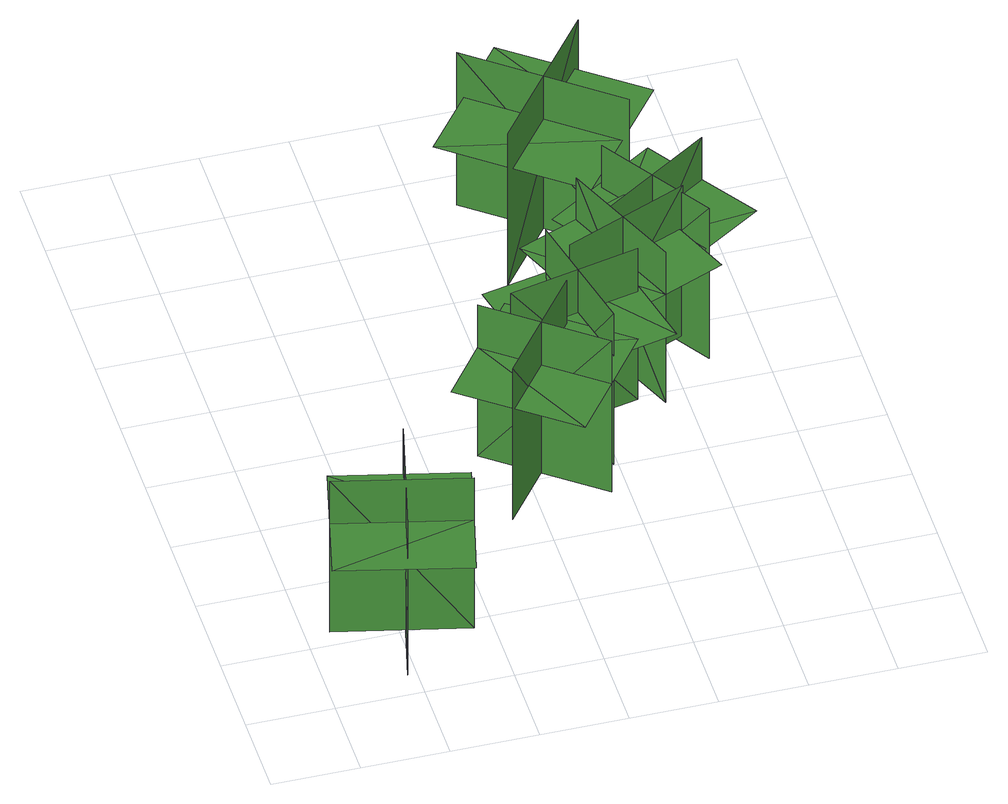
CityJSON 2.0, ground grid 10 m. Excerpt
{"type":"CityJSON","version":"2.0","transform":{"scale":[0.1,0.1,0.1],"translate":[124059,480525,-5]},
"CityObjects":{
"tree1":{"type":"SolitaryVegetationObject","geometry":[{"type":"MultiSurface","lod":"1","boundaries":[[[0,1,2]],[[0,2,3]],[[4,5,6]],[[4,6,7]],[[8,9,10]],[[8,10,11]],[[8,11,12]],[[8,12,13]]]}]},
"tree2":{"type":"SolitaryVegetationObject","geometry":[{"type":"MultiSurface","lod":"1","boundaries":[[[14,15,16]],[[14,16,17]],[[18,19,20]],[[18,20,21]],[[22,23,24]],[[22,24,25]],[[22,25,26]],[[22,26,27]]]}]},
"tree3":{"type":"SolitaryVegetationObject","geometry":[{"type":"MultiSurface","lod":"1","boundaries":[[[28,29,30]],[[28,30,31]],[[32,33,34]],[[32,34,35]],[[36,37,38]],[[36,38,39]],[[36,39,40]],[[36,40,41]]]}]},
"tree4":{"type":"SolitaryVegetationObject","geometry":[{"type":"MultiSurface","lod":"1","boundaries":[[[42,43,44]],[[42,44,45]],[[46,47,48]],[[46,48,49]],[[50,51,52]],[[50,52,53]],[[50,53,54]],[[50,54,55]]]}]},
"tree5":{"type":"SolitaryVegetationObject","geometry":[{"type":"MultiSurface","lod":"1","boundaries":[[[56,57,58]],[[56,58,59]],[[60,61,62]],[[60,62,63]],[[64,65,66]],[[64,66,67]],[[64,67,68]],[[64,68,69]]]}]},
"tree6":{"type":"SolitaryVegetationObject","geometry":[{"type":"MultiSurface","lod":"1","boundaries":[[[70,71,72]],[[70,72,73]],[[74,75,76]],[[74,76,77]],[[78,79,80]],[[78,80,81]],[[78,81,82]],[[78,82,83]]]}]}
},
"vertices":[
[87,22,18],[124,173,18],[124,173,233],[87,22,233],[176,76,18],[25,112,18],[25,112,233],[176,76,233],[176,76,173],[194,151,173],[43,187,173],[25,112,173],[7,37,173],[157,0,173],
[357,353,22],[262,230,22],[262,230,238],[357,353,238],[254,340,22],[377,245,22],[377,245,238],[254,340,238],[254,340,177],[207,278,177],[330,184,177],[377,245,177],[424,307,177],[301,401,177],
[444,382,22],[293,349,22],[293,349,238],[444,382,238],[357,438,22],[391,287,22],[391,287,238],[357,438,238],[357,438,177],[282,422,177],[315,270,177],[391,287,177],[466,304,177],[433,455,177],
[376,410,21],[519,470,21],[519,470,236],[376,410,236],[472,370,21],[412,513,21],[412,513,236],[472,370,236],[472,370,176],[543,400,176],[484,543,176],[412,513,176],[341,484,176],[400,341,176],
[363,611,9],[486,769,9],[486,769,227],[363,611,227],[504,630,9],[346,753,9],[346,753,227],[504,630,227],[498,635,166],[552,704,166],[406,817,166],[353,748,166],[299,679,166],[444,566,166],
[455,565,13],[539,435,13],[539,435,228],[455,565,228],[433,464,13],[562,548,13],[562,548,228],[433,464,228],[433,464,168],[475,399,168],[605,483,168],[562,548,168],[520,613,168],[390,529,168]
]}
